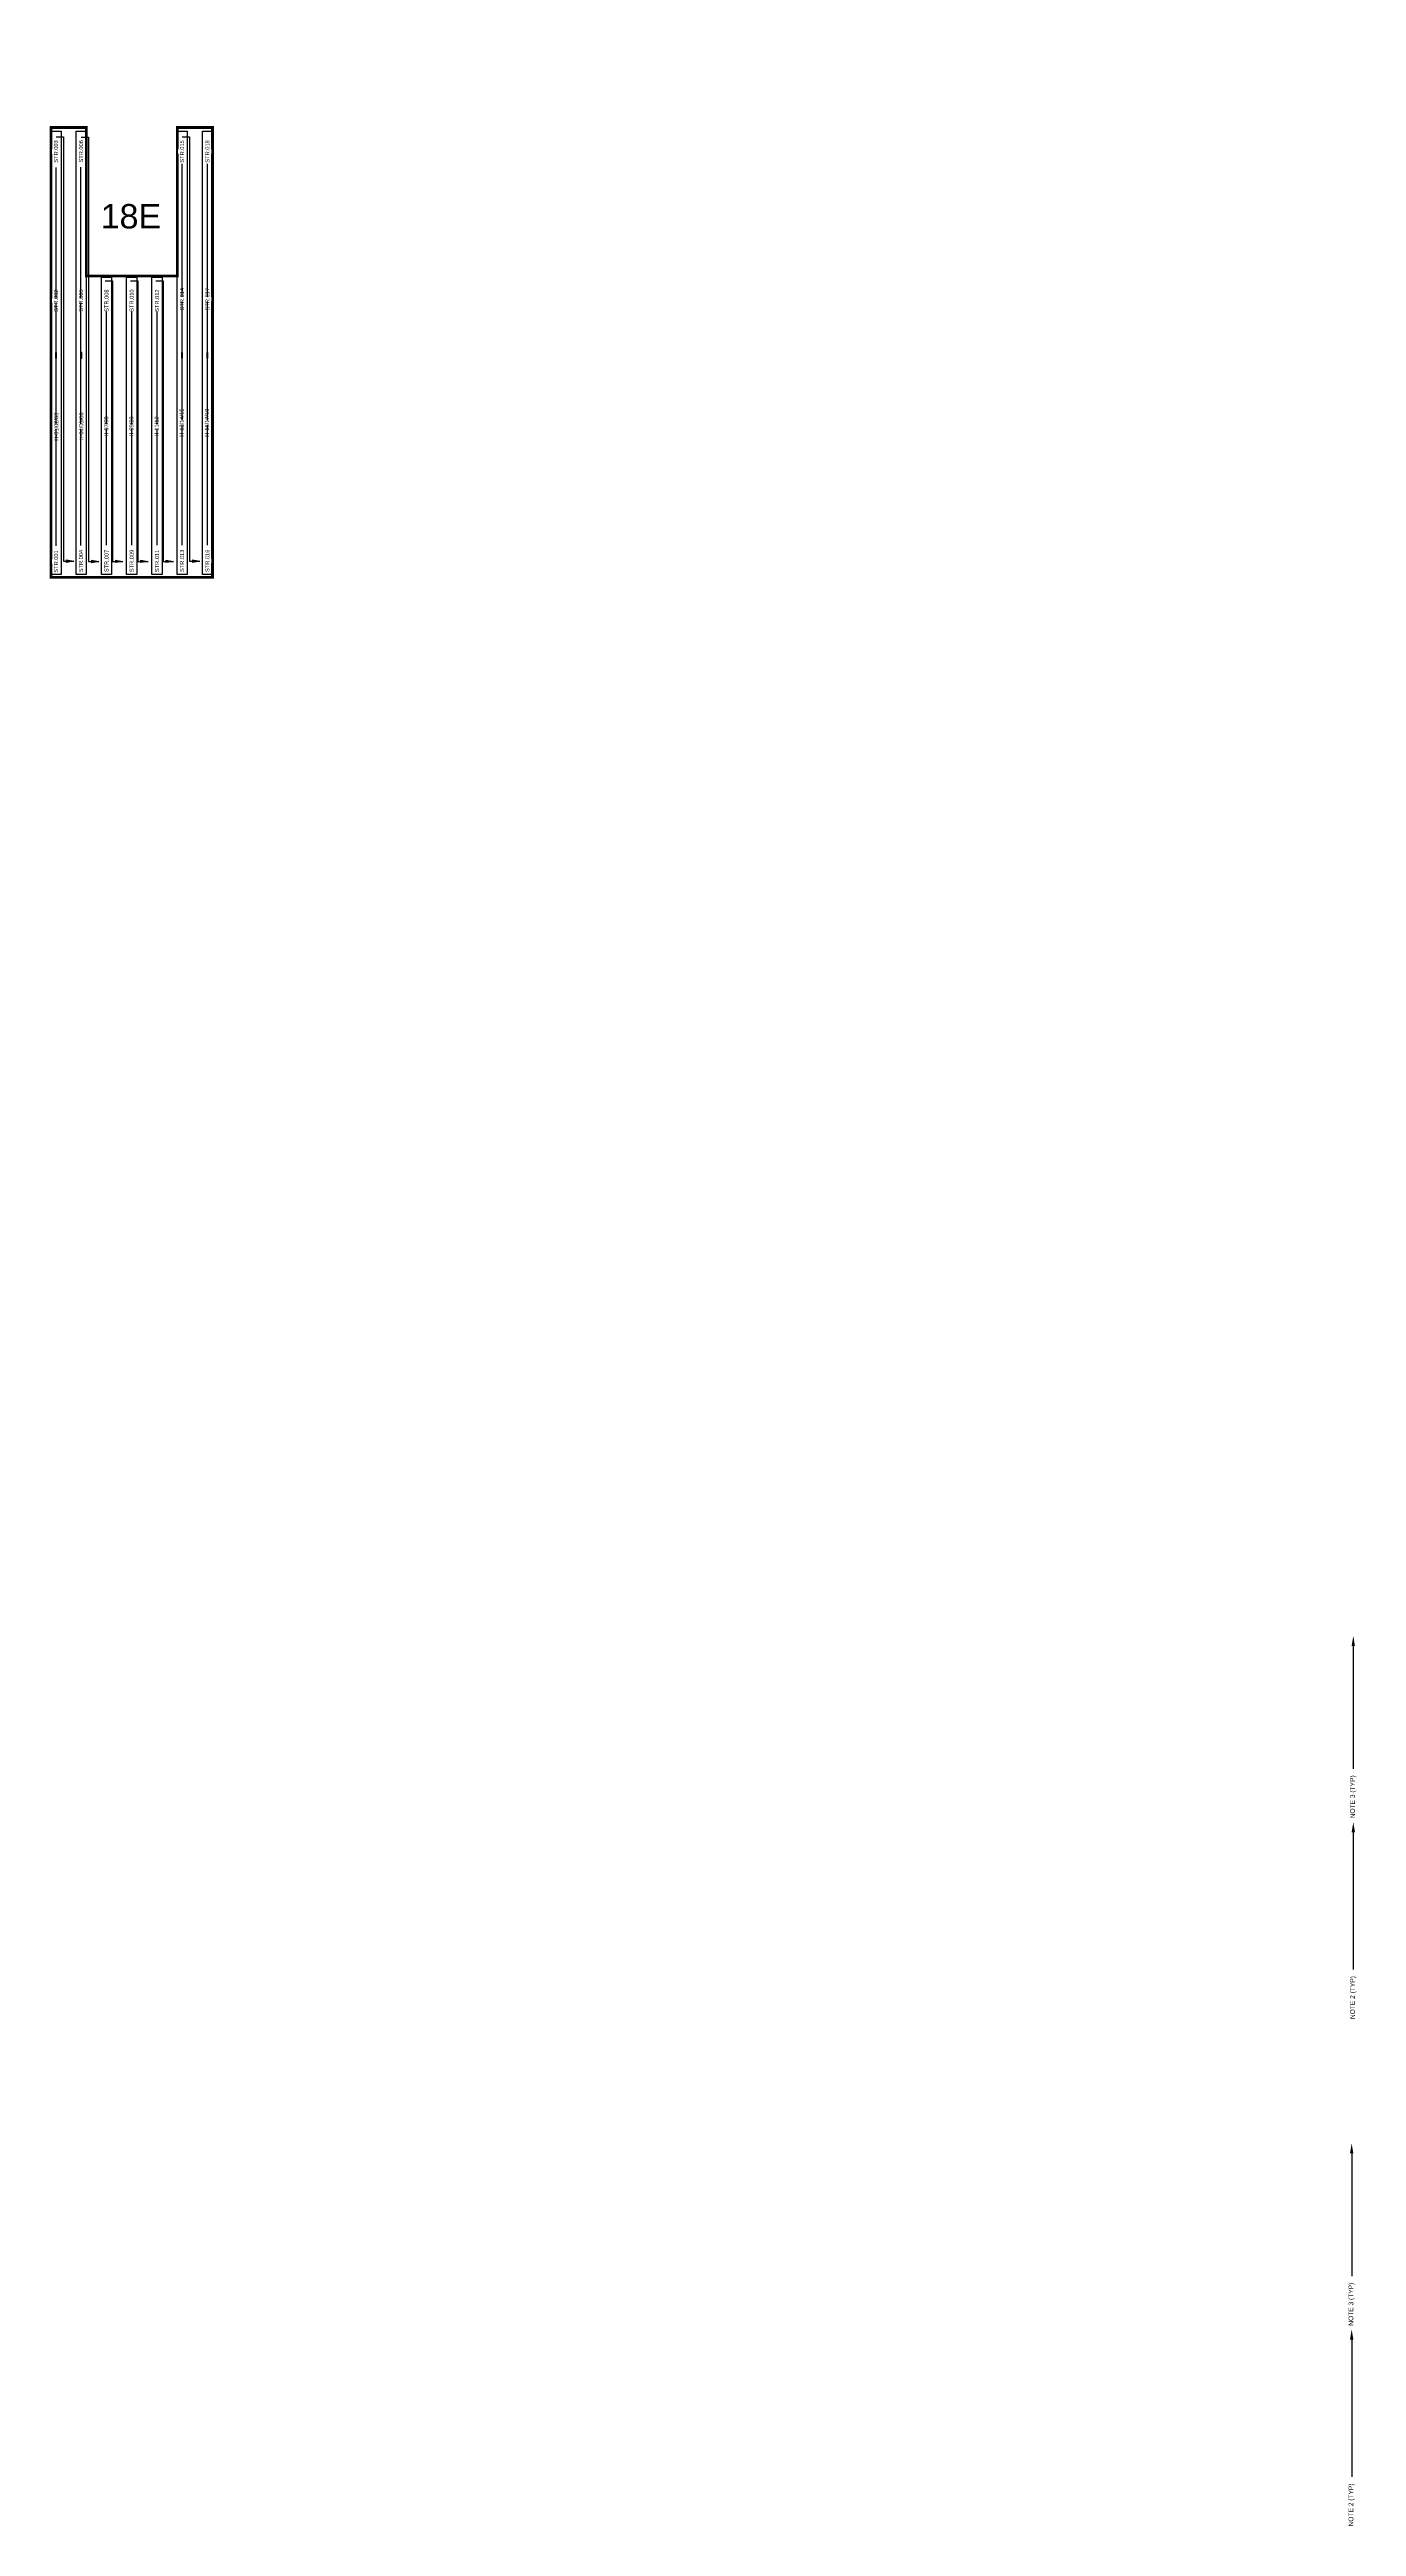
# Model space of a CAD drawing. Header units: inches. Extents: x -4 to 3761, y -12 to 63679.
# Drawn here: x 1794 to 2760, y 6 to 1836 of the extents above; entities that cross this region are included whole.
import ezdxf
from ezdxf import colors
from ezdxf.entities.mleader import LeaderData, LeaderLine
from ezdxf.math import Vec2, Vec3

# ---------------------------------------------------------------- set-up
doc = ezdxf.new("R2010")
doc.units = ezdxf.units.IN
doc.header["$MEASUREMENT"] = 0
for name, color, linetype in [('E-TEXT', 7, 'Continuous'), ('G-ANNO-TEXT', 1, 'Continuous'), ('JINKO', 210, 'Continuous'), ('PV-LBD ARCHETYPES', 7, 'Continuous'), ('PVcase PV Modules (optimised)', 142, 'Continuous')]:
    doc.layers.add(name, color=color, linetype=linetype)
doc.styles.add('NEI-A', font='arial.ttf')

# ---------------------------------------------------------------- blocks, each defined once
blk = doc.blocks.new('1P87@52DEG F TR ID3 PVBlock')
at = {"layer": 'PVcase PV Modules (optimised)', "color": 0}
for points in [[(0, 0, 0), (0, -327.727, 0), (-7.461, -327.727, 0), (-7.461, 0, 0)], [(-4.10355, -167.724, 0), (-3.35745, -167.724, 0), (-3.35745, -163.724, 0), (-4.10355, -163.724, 0)]]:
    blk.add_polyline3d(points, close=True, dxfattribs=at)
blk.add_polyline3d([(-3.543975, -165.910525, 0), (-3.543975, -165.537475, 0), (-3.7305, -165.724, 0), (-3.917025, -165.537475, 0), (-3.917025, -165.910525, 0)], dxfattribs=at)
blk = doc.blocks.new('1P58@52DEG F TR ID3 PVBlock')
at = {"layer": 'PVcase PV Modules (optimised)', "color": 0}
for points in [[(0, 0, 0), (0, -219.818, 0), (-7.461, -219.818, 0), (-7.461, 0, 0)], [(-4.10355, -111.909, 0), (-3.35745, -111.909, 0), (-3.35745, -107.909, 0), (-4.10355, -107.909, 0)]]:
    blk.add_polyline3d(points, close=True, dxfattribs=at)
blk.add_polyline3d([(-3.543975, -110.095525, 0), (-3.543975, -109.722475, 0), (-3.7305, -109.909, 0), (-3.917025, -109.722475, 0), (-3.917025, -110.095525, 0)], dxfattribs=at)
blk = doc.blocks.new('_ClosedBlank')
at = {"color": 0, "linetype": 'ByBlock', "lineweight": -2}
for p, q in [((-1, 0.17), (0, 0)), ((-1, 0.17), (-1, -0.17)), ((0, 0), (-1, -0.17))]:
    blk.add_line(p, q, dxfattribs=at)
blk = doc.blocks.new('AR')
h = blk.add_hatch(color=256)
h.dxf.hatch_style = 1
h.paths.add_polyline_path([(0, 0.03), (0, -0.03), (0.18, 0)])
at = {"xscale": 0.1800047113158301, "yscale": 0.1800047113158301, "zscale": 0.1800047113158301}
blk.add_blockref('_ClosedBlank', (0.18, 0), dxfattribs=at)

msp = doc.modelspace()

# ---------------------------------------------------------------- linework, layer by layer
at = {"const_width": 2, "elevation": 5.6}
msp.add_lwpolyline([(1821.3, 1778.6), (1795.2, 1778.6), (1795.2, 1446.3), (1914.6, 1446.3), (1914.6, 1778.6), (1888.5, 1778.6), (1888.5, 1668.9), (1821.3, 1668.9), (1821.3, 1778.6)], dxfattribs=at)
at = {"layer": 'E-TEXT'}
for p, q in [((1799, 1771.6, 5.6), (1804.5, 1771.6, 5.6)), ((1804.5, 1771.6, 5.6), (1804.5, 1458.3, 5.6)), ((1817.6, 1771.5, 5.6), (1823.1, 1771.5, 5.6)), ((1823.1, 1771.5, 5.6), (1823.1, 1458, 5.6)), ((1799, 1469.6, 5.6), (1799, 1749.1, 5.6)), ((1817.4, 1469.9, 5.6), (1817.4, 1749.2, 5.6)), ((1892.1, 1470, 5.6), (1892.1, 1751.8, 5.6)), ((1910.8, 1470, 5.6), (1910.8, 1751.8, 5.6)), ((1835.3, 1665.3, 5.6), (1840.8, 1665.3, 5.6)), ((1840.8, 1665.3, 5.6), (1840.8, 1458.1, 5.6)), ((1854, 1665.3, 5.6), (1859.5, 1665.3, 5.6)), ((1859.5, 1665.3, 5.6), (1859.5, 1458.1, 5.6)), ((1872.7, 1665.3, 5.6), (1878.1, 1665.3, 5.6)), ((1878.1, 1665.3, 5.6), (1878.1, 1458.1, 5.6)), ((1836.3, 1470, 5.6), (1836.3, 1642.6, 5.6)), ((1854.9, 1470, 5.6), (1854.9, 1642.6, 5.6)), ((1873.6, 1470, 5.6), (1873.6, 1642.6, 5.6)), ((1804.5, 1458.3, 5.6), (1812, 1458.3, 5.6)), ((1823.1, 1458, 5.6), (1830.7, 1458, 5.6)), ((1840.8, 1458.1, 5.6), (1848.4, 1458.1, 5.6)), ((1859.5, 1458.1, 5.6), (1867.1, 1458.1, 5.6)), ((1878.1, 1458.1, 5.6), (1885.7, 1458.1, 5.6))]:
    msp.add_line(p, q, dxfattribs=at)

# ---------------------------------------------------------------- block references
at = {"layer": 'E-TEXT', "xscale": 30.78777906583937, "yscale": 30.78777906583937, "zscale": 30.78777906583937}
for p in [(1806.5, 1458.3, 5.6), (1825.1, 1458, 5.6), (1842.9, 1458.1, 5.6), (1861.5, 1458.1, 5.6), (1880.2, 1458.1, 5.6)]:
    msp.add_blockref('AR', p, dxfattribs=at)
at = {"layer": 'JINKO'}
for name, p in [('1P87@52DEG F TR ID3 PVBlock', (1802.7, 1776, 5.6)), ('1P87@52DEG F TR ID3 PVBlock', (1821.3, 1776, 5.6)), ('1P87@52DEG F TR ID3 PVBlock', (1895.9, 1776, 5.6)), ('1P87@52DEG F TR ID3 PVBlock', (1914.6, 1776, 5.6)), ('1P58@52DEG F TR ID3 PVBlock', (1840, 1668.1, 5.6)), ('1P58@52DEG F TR ID3 PVBlock', (1858.6, 1668.1, 5.6)), ('1P58@52DEG F TR ID3 PVBlock', (1877.3, 1668.1, 5.6))]:
    msp.add_blockref(name, p, dxfattribs=at)

# ---------------------------------------------------------------- texts
at = {"layer": 'PV-LBD ARCHETYPES', "insert": (1854.3, 1712.9, 5.6), "char_height": 18, "width": 29.569, "attachment_point": 5, "style": 'NEI-A'}
msp.add_mtext(' 18E', dxfattribs=at)

# ---------------------------------------------------------------- leaders
at = {"layer": 'G-ANNO-TEXT'}
ml = msp.add_multileader_mtext('Standard', dxfattribs=at)
ml.set_content('NOTE 3 (TYP)', color=256, style='NEI-A')
ml.set_leader_properties()
ml.build(insert=Vec2(0, 0))
ml.multileader.update_dxf_attribs({"dogleg_length": 0.0625, "arrow_head_size": 7.5, "scale": 60})
ctx = ml.context
ctx.base_point, ctx.scale, ctx.char_height, ctx.arrow_head_size, ctx.landing_gap_size, ctx.plane_origin, ctx.plane_x_axis, ctx.plane_y_axis = Vec3(2757.3, 524.1), 60, 3.5, 7.5, 5.4, Vec3(2835.4, 454.8), Vec3(0, 1), Vec3(-1, 0)
notes = []
notes.append((ctx, [(1, (1, 1, 0), (2757.3, 569.9), (0, -1), 3.75, [(0, [(2757.3, 664.3)], 0, [])])]))
ctx.mtext.insert, ctx.mtext.text_direction, ctx.mtext.rotation, ctx.mtext.width, ctx.mtext.flow_direction = Vec3(2755, 529.5), Vec3(0, 1), 1.570796, 1027, 5
ml = msp.add_multileader_mtext('Standard', dxfattribs=at)
ml.set_content('NOTE 3 (TYP)', color=256, style='NEI-A')
ml.set_leader_properties()
ml.build(insert=Vec2(0, 0))
ml.multileader.update_dxf_attribs({"dogleg_length": 0.0625, "arrow_head_size": 7.5, "scale": 60})
ctx = ml.context
ctx.base_point, ctx.scale, ctx.char_height, ctx.arrow_head_size, ctx.landing_gap_size, ctx.plane_origin, ctx.plane_x_axis, ctx.plane_y_axis = Vec3(2756.1, 149.3), 60, 3.5, 7.5, 5.4, Vec3(2834.2, 80), Vec3(0, 1), Vec3(-1, 0)
notes.append((ctx, [(1, (1, 1, 0), (2756.1, 195), (0, -1), 3.75, [(0, [(2756.1, 289.5)], 0, [])])]))
ctx.mtext.insert, ctx.mtext.text_direction, ctx.mtext.rotation, ctx.mtext.width, ctx.mtext.flow_direction = Vec3(2753.8, 154.7), Vec3(0, 1), 1.570796, 1027, 5
ml = msp.add_multileader_mtext('Standard', dxfattribs=at)
ml.set_content('NOTE 2 (TYP)', color=256, style='NEI-A')
ml.set_leader_properties()
ml.build(insert=Vec2(0, 0))
ml.multileader.update_dxf_attribs({"dogleg_length": 0.0625, "arrow_head_size": 7.5, "scale": 60})
ctx = ml.context
ctx.base_point, ctx.scale, ctx.char_height, ctx.arrow_head_size, ctx.landing_gap_size, ctx.plane_origin, ctx.plane_x_axis, ctx.plane_y_axis = Vec3(2757.3, 375.8), 60, 3.5, 7.5, 5.4, Vec3(2835.4, 306.6), Vec3(0, 1), Vec3(-1, 0)
notes.append((ctx, [(1, (1, 1, 0), (2757.3, 421.6), (0, -1), 3.75, [(0, [(2757.3, 526.8)], 0, [])])]))
ctx.mtext.insert, ctx.mtext.text_direction, ctx.mtext.rotation, ctx.mtext.width, ctx.mtext.flow_direction = Vec3(2755, 381.2), Vec3(0, 1), 1.570796, 55.295, 5
ml = msp.add_multileader_mtext('Standard', dxfattribs=at)
ml.set_content('NOTE 2 (TYP)', color=256, style='NEI-A')
ml.set_leader_properties()
ml.build(insert=Vec2(0, 0))
ml.multileader.update_dxf_attribs({"dogleg_length": 0.0625, "arrow_head_size": 7.5, "scale": 60})
ctx = ml.context
ctx.base_point, ctx.scale, ctx.char_height, ctx.arrow_head_size, ctx.landing_gap_size, ctx.plane_origin, ctx.plane_x_axis, ctx.plane_y_axis = Vec3(2756.1, 1), 60, 3.5, 7.5, 5.4, Vec3(2834.2, -68.3), Vec3(0, 1), Vec3(-1, 0)
notes.append((ctx, [(1, (1, 1, 0), (2756.1, 46.8), (0, -1), 3.75, [(0, [(2756.1, 152)], 0, [])])]))
ctx.mtext.insert, ctx.mtext.text_direction, ctx.mtext.rotation, ctx.mtext.width, ctx.mtext.flow_direction = Vec3(2753.8, 6.4), Vec3(0, 1), 1.570796, 55.295, 5
for ctx, leaders in notes:
    for number, flags, end, landing, length, lines in leaders:
        leader = LeaderData()
        leader.index, (leader.has_last_leader_line, leader.has_dogleg_vector, leader.attachment_direction) = number, flags
        leader.last_leader_point, leader.dogleg_vector, leader.dogleg_length = Vec3(end), Vec3(landing), length
        for number, points, colour, breaks in lines:
            line = LeaderLine()
            line.index, line.vertices, line.color, line.breaks = number, Vec3.list(points), colors.encode_raw_color(colour), breaks
            leader.lines.append(line)
        ctx.leaders.append(leader)

# ---------------------------------------------------------------- next in the draw order: texts
at = {"layer": 'G-ANNO-TEXT', "char_height": 3, "attachment_point": 5, "rotation": 90, "style": 'NEI-A', "bg_fill": 3, "box_fill_scale": 1.5, "bg_fill_color": 256, "bg_fill_transparency": 0}
for s, width, insert in [('STR.003', 0.0963, (1799, 1760.9, 5.6)), ('STR.006', 0.0823, (1817.5, 1761, 5.6)), ('STR.015', 0.0963, (1892.1, 1760.9, 5.6)), ('STR.018', 0.0963, (1910.8, 1760.9, 5.6)), ('STR.002', 0.0963, (1799, 1650.7, 5.6)), ('STR.005', 0.0963, (1817.4, 1650.8, 5.6)), ('STR.008', 0.0963, (1836.3, 1650.7, 5.6)), ('STR.010', 0.0963, (1854.9, 1650.7, 5.6)), ('STR.012', 0.0963, (1873.6, 1650.7, 5.6)), ('STR.014', 0.0963, (1892.1, 1651.8, 5.6)), ('STR.017', 0.0963, (1910.8, 1651.8, 5.6)), ('STR.001', 0.0823, (1799, 1458, 5.6)), ('STR.004', 0.0823, (1817.4, 1458.3, 5.6)), ('STR.007', 0.0963, (1836.3, 1458.4, 5.6)), ('STR.009', 0.0963, (1854.9, 1458.4, 5.6)), ('STR.011', 0.0963, (1873.6, 1458.4, 5.6)), ('STR.013', 0.0963, (1892.1, 1458.5, 5.6)), ('STR.016', 0.0963, (1910.8, 1458.5, 5.6))]:
    msp.add_mtext_dynamic_manual_height_columns(s, width=width, gutter_width=0.561, heights=[0], dxfattribs=dict(at, insert=insert))
at = {"layer": 'G-ANNO-TEXT', "char_height": 3, "width": 0.0823, "attachment_point": 5, "rotation": 90, "style": 'NEI-A', "bg_fill": 3, "box_fill_scale": 1.5, "bg_fill_color": 256, "bg_fill_transparency": 0}
for s, insert in [('H-01/02/03', (1799.2, 1557.6, 5.6)), ('H-04/05/06', (1817.7, 1557.7, 5.6)), ('H-07/08', (1836.1, 1557.7, 5.6)), ('H-09/10', (1854.7, 1557.7, 5.6)), ('H-11/12', (1873.4, 1557.7, 5.6)), ('H-13/14/15', (1891.9, 1560.6, 5.6)), ('H-16/17/18', (1910.5, 1560.6, 5.6))]:
    msp.add_mtext(s, dxfattribs=dict(at, insert=insert))

# ---------------------------------------------------------------- next in the draw order: linework, layer by layer
at = {"layer": 'E-TEXT'}
for p, q in [((1892.2, 1771.6, 5.6), (1897.7, 1771.6, 5.6)), ((1897.7, 1771.6, 5.6), (1897.7, 1458.3, 5.6)), ((1897.7, 1458.3, 5.6), (1905.3, 1458.3, 5.6))]:
    msp.add_line(p, q, dxfattribs=at)

# ---------------------------------------------------------------- next in the draw order: block references
at = {"layer": 'E-TEXT', "xscale": 30.78777906583937, "yscale": 30.78777906583937, "zscale": 30.78777906583937}
msp.add_blockref('AR', (1899.7, 1458.3, 5.6), dxfattribs=at)

doc.saveas('drawing.dxf')
